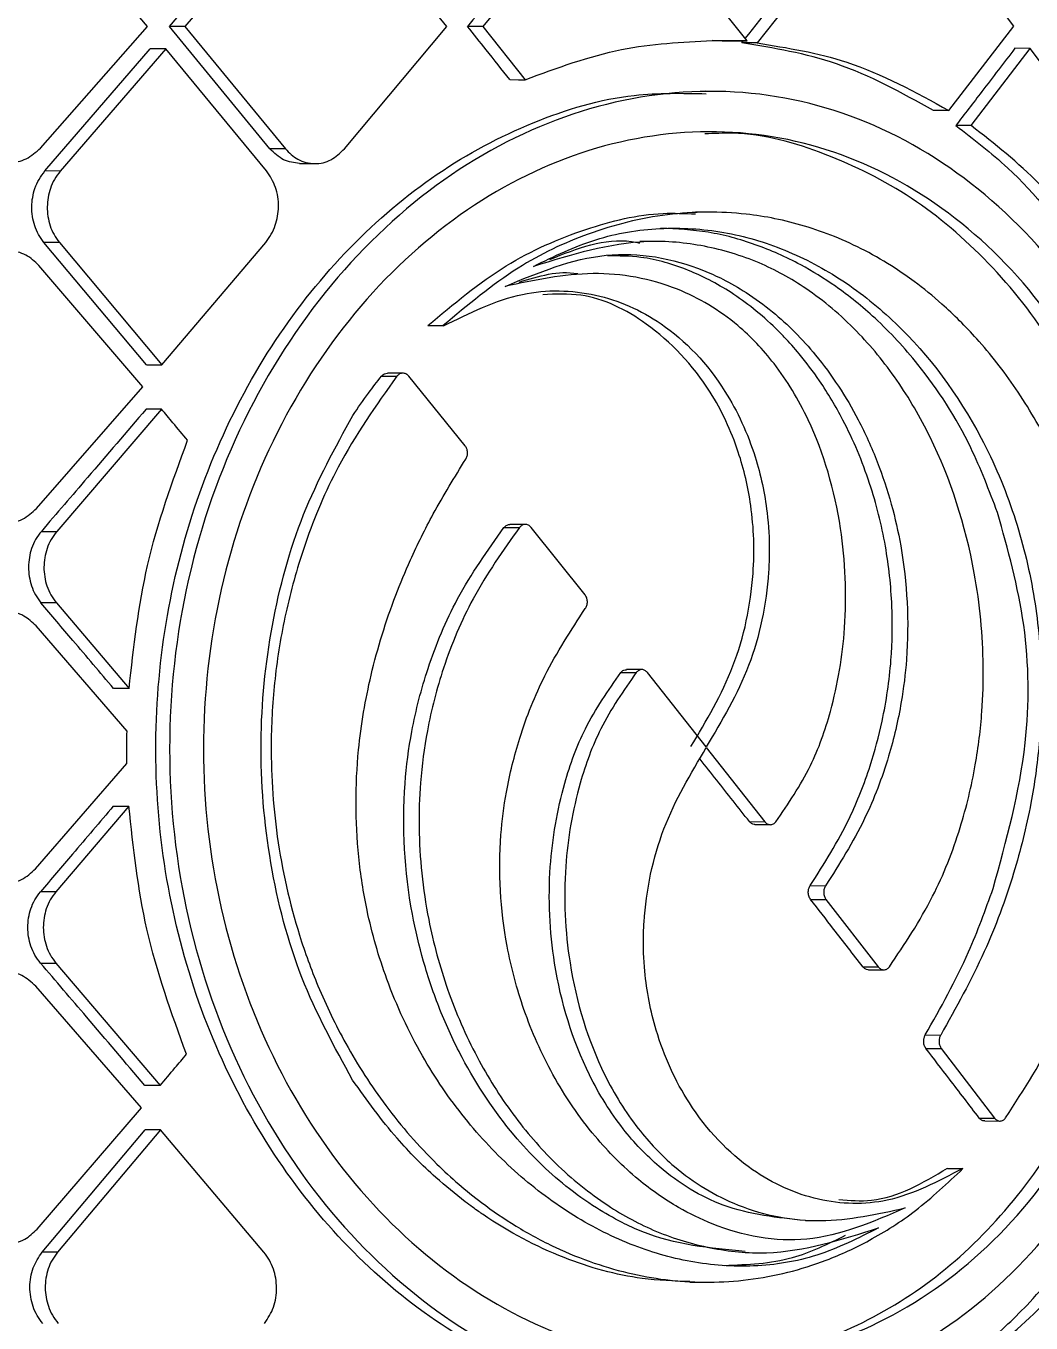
# Model space of a CAD drawing. Extents: x 525 to 609, y 649 to 778.
# Drawn here: x 536.673 to 537.669, y 717.209 to 718.494 of the extents above; entities that cross this region are included whole.
import ezdxf

# ---------------------------------------------------------------- set-up
doc = ezdxf.new("R2010")
doc.units = 0
doc.header["$MEASUREMENT"] = 0
doc.layers.add('1', color=4, linetype='Continuous')

# ---------------------------------------------------------------- blocks, each defined once
blk = doc.blocks.new('JETSETTER')
at = {"layer": '1', "color": 3, "linetype": 'Continuous', "lineweight": 25}
for p, q in [((11.6658, 49.3692), (11.5638, 49.4895)), ((11.6876, 49.3692), (11.7909, 49.4904)), ((11.8062, 49.4903), (11.7029, 49.3692)), ((11.9624, 49.3692), (11.8648, 49.4904)), ((12.0968, 49.4893), (11.9982, 49.3693)), ((12.2601, 49.3549), (12.1531, 49.4896)), ((12.3789, 49.4906), (12.2702, 49.3529)), ((12.5244, 49.3695), (12.4333, 49.4906)), ((11.5598, 49.2488), (11.6658, 49.3692)), ((11.7873, 49.2481), (11.6876, 49.3692)), ((11.7029, 49.3692), (11.6876, 49.3692)), ((11.7029, 49.3692), (11.8025, 49.2481)), ((11.8612, 49.2481), (11.9624, 49.3692)), ((11.9982, 49.3693), (11.983, 49.3693)), ((11.9982, 49.3693), (12.0403, 49.3165)), ((12.4601, 49.286), (12.5244, 49.3695)), ((12.2448, 49.355), (12.2256, 49.3552)), ((12.2601, 49.3549), (12.2448, 49.355)), ((12.2549, 49.353), (12.2564, 49.3549)), ((11.5642, 49.2261), (11.6687, 49.3472)), ((11.684, 49.3472), (11.5795, 49.226)), ((11.684, 49.3472), (11.6687, 49.3472)), ((11.7839, 49.2261), (11.684, 49.3472)), ((12.2702, 49.3529), (12.2549, 49.353)), ((12.4822, 49.2711), (12.5408, 49.3475)), ((12.5408, 49.3475), (12.5256, 49.3476)), ((12.6309, 49.2264), (12.5408, 49.3475)), ((12.2352, 49.3048), (12.2194, 49.3052)), ((12.4601, 49.286), (12.4448, 49.286)), ((12.4822, 49.2711), (12.4669, 49.2711)), ((11.8025, 49.2481), (11.7873, 49.2481)), ((11.5795, 49.226), (11.5642, 49.2261)), ((11.8165, 49.2335), (11.8316, 49.2334)), ((12.2243, 49.1853), (12.2091, 49.1854)), ((11.6649, 49.0342), (11.5633, 49.1554)), ((11.5786, 49.1553), (11.5633, 49.1554)), ((11.5786, 49.1553), (11.6801, 49.0342)), ((11.6801, 49.0342), (11.7831, 49.1554)), ((12.1691, 49.1562), (12.1538, 49.1563)), ((11.6614, 49.0122), (11.5583, 49.1325)), ((11.9438, 49.073), (11.959, 49.0729)), ((11.6649, 49.0342), (11.6801, 49.0342)), ((11.8977, 49.0228), (11.913, 49.0227)), ((11.919, 49.0258), (11.9037, 49.0259)), ((11.9807, 48.9539), (11.9248, 49.0229)), ((11.556, 48.8919), (11.6614, 49.0122)), ((11.6798, 48.9902), (11.576, 48.869)), ((11.5607, 48.8691), (11.576, 48.869)), ((12.0192, 48.873), (12.0345, 48.8729)), ((12.0403, 48.876), (12.0251, 48.876)), ((12.0996, 48.8063), (12.046, 48.873)), ((11.5756, 48.7983), (11.5603, 48.7984)), ((11.5756, 48.7983), (11.6476, 48.7134)), ((11.6456, 48.6713), (11.5554, 48.7755)), ((12.135, 48.7293), (12.1502, 48.7292)), ((12.1559, 48.7321), (12.1406, 48.7322)), ((12.2197, 48.6558), (12.1615, 48.7292)), ((12.2197, 48.6549), (12.2776, 48.5815)), ((11.555, 48.5349), (11.6455, 48.6391)), ((11.6474, 48.597), (11.5751, 48.512)), ((11.632, 48.597), (11.6474, 48.597)), ((12.2624, 48.5816), (12.2776, 48.5815)), ((12.2679, 48.5786), (12.2831, 48.5786)), ((11.5751, 48.512), (11.5598, 48.5121)), ((12.3228, 48.5182), (12.338, 48.5181)), ((12.3231, 48.5044), (12.3383, 48.5044)), ((12.3383, 48.5044), (12.3902, 48.4377)), ((11.5599, 48.4414), (11.5752, 48.4413)), ((11.5752, 48.4413), (11.6786, 48.3202)), ((12.375, 48.4377), (12.3902, 48.4377)), ((12.3804, 48.4348), (12.3956, 48.4347)), ((11.6601, 48.2982), (11.5552, 48.4185)), ((12.4367, 48.3702), (12.452, 48.3701)), ((12.4374, 48.3569), (12.4526, 48.3568)), ((12.4526, 48.3568), (12.5055, 48.2879)), ((11.6786, 48.3202), (11.6633, 48.3202)), ((11.5565, 48.1779), (11.6601, 48.2982)), ((12.4902, 48.2879), (12.5055, 48.2879)), ((11.5615, 48.1551), (11.6635, 48.2762)), ((11.6788, 48.2762), (11.5768, 48.155)), ((11.6788, 48.2762), (11.6635, 48.2762)), ((11.7813, 48.1551), (11.6788, 48.2762)), ((12.4956, 48.285), (12.5108, 48.2849)), ((12.4588, 48.2379), (12.4741, 48.2378)), ((12.3179, 48.1864), (12.3332, 48.1863)), ((11.5768, 48.155), (11.5615, 48.1551)), ((12.2582, 48.1546), (12.2734, 48.1545)), ((12.2034, 48.1254), (12.2186, 48.1254))]:
    blk.add_line(p, q, dxfattribs=at)
at = {"layer": '1', "color": 3, "linetype": 'Continuous', "lineweight": 25, "flags": 128}
for points in [[(12.0251, 49.3166), (12.0336, 49.3165), (12.0403, 49.3165)], [(11.6798, 48.9902), (11.6712, 48.9902), (11.6645, 48.9902)], [(11.6476, 48.7134), (11.6388, 48.7134), (11.6323, 48.7134)]]:
    blk.add_lwpolyline(points, dxfattribs=at)
at = {"layer": '1', "color": 3, "linetype": 'Continuous', "lineweight": 25}
for points, knots in [([(12.0816, 49.4893), (12.0633, 49.4669), (12.0305, 49.4269), (11.9975, 49.3869), (11.983, 49.3693)], [0, 0, 0, 0, 0.56, 1, 1, 1, 1]), ([(12.2583, 49.3572), (12.2776, 49.3815), (12.3129, 49.426), (12.3478, 49.4704), (12.3637, 49.4906)], [0, 0, 0, 0, 0.546002, 1, 1, 1, 1]), ([(12.0251, 49.3166), (12.0172, 49.3264), (12.0032, 49.344), (11.9891, 49.3616), (11.983, 49.3693)], [0, 0, 0, 0, 0.560009, 1, 1, 1, 1]), ([(12.0403, 49.3165), (12.072, 49.3282), (12.1331, 49.3508), (12.1956, 49.3538), (12.2257, 49.3553)], [0, 0, 0, 0, 0.518728, 1, 1, 1, 1]), ([(12.2257, 49.3553), (12.2321, 49.3552), (12.2436, 49.3551), (12.2551, 49.3549), (12.2601, 49.3549)], [0, 0, 0, 0, 0.560003, 1, 1, 1, 1]), ([(12.4448, 49.286), (12.4133, 49.3035), (12.3531, 49.3369), (12.2866, 49.3478), (12.2549, 49.353)], [0, 0, 0, 0, 0.522686, 1, 1, 1, 1]), ([(12.2702, 49.3529), (12.3001, 49.3481), (12.3664, 49.3374), (12.4269, 49.3042), (12.4601, 49.286)], [0, 0, 0, 0, 0.452195, 1, 1, 1, 1]), ([(12.5256, 49.3476), (12.5146, 49.3333), (12.4952, 49.3078), (12.4756, 49.2823), (12.4669, 49.2711)], [0, 0, 0, 0, 0.560005, 1, 1, 1, 1]), ([(12.2124, 48.0087), (12.1967, 48.0078), (12.1475, 48.0049), (12.0641, 48.0267), (11.9671, 48.0724), (11.8783, 48.1418), (11.8016, 48.231), (11.7402, 48.3363), (11.6972, 48.4538), (11.6742, 48.579), (11.6725, 48.707), (11.6919, 48.8332), (11.7317, 48.9526), (11.7901, 49.0606), (11.8645, 49.153), (11.9514, 49.2266), (12.0473, 49.2772), (12.1384, 49.3044), (12.1958, 49.3031), (12.2196, 49.3026)], [0, 0, 0, 0, 0.0289213, 0.0908967, 0.1525102, 0.21447, 0.2762457, 0.3380204, 0.3999673, 0.461588, 0.5235732, 0.585246, 0.6471053, 0.7090141, 0.7707099, 0.8326848, 0.8942878, 0.9562431, 1, 1, 1, 1]), ([(12.657, 48.9726), (12.6744, 48.921), (12.7092, 48.8178), (12.7219, 48.6461), (12.7044, 48.4767), (12.6544, 48.3189), (12.5753, 48.1842), (12.4712, 48.0818), (12.3485, 48.0187), (12.2149, 47.9985), (12.0789, 48.0229), (11.9499, 48.0906), (11.8378, 48.197), (11.7517, 48.3346), (11.6981, 48.4939), (11.6816, 48.6642), (11.7029, 48.8339), (11.7609, 48.9915), (11.8505, 49.1261), (11.9646, 49.2289), (12.0948, 49.2923), (12.2313, 49.3123), (12.3646, 49.2878), (12.485, 49.2197), (12.5878, 49.1149), (12.6339, 49.02), (12.657, 48.9726)], [0, 0, 0, 0, 0.041607, 0.083241, 0.124868, 0.166463, 0.208051, 0.249701, 0.291426, 0.333201, 0.37497, 0.4167, 0.458391, 0.500023, 0.541607, 0.583193, 0.624799, 0.666416, 0.708056, 0.749714, 0.791382, 0.833124, 0.874939, 0.916728, 0.958401, 1, 1, 1, 1]), ([(12.6309, 48.9532), (12.6473, 48.9048), (12.6801, 48.8078), (12.6921, 48.6467), (12.6756, 48.4876), (12.6285, 48.3395), (12.5539, 48.2132), (12.4559, 48.1172), (12.3405, 48.0579), (12.215, 48.0389), (12.0874, 48.0619), (11.9665, 48.1254), (11.8617, 48.2252), (11.7811, 48.3543), (11.731, 48.5038), (11.7156, 48.6637), (11.7355, 48.823), (11.7897, 48.9708), (11.8735, 49.0972), (11.9804, 49.1936), (12.1023, 49.2531), (12.2304, 49.2718), (12.3556, 49.2489), (12.4689, 49.185), (12.5657, 49.0866), (12.6091, 48.9976), (12.6309, 48.9532)], [0, 0, 0, 0, 0.04161, 0.083271, 0.124923, 0.166513, 0.208078, 0.24971, 0.291446, 0.33324, 0.375013, 0.41673, 0.458406, 0.500035, 0.541625, 0.583217, 0.624828, 0.666452, 0.708096, 0.749746, 0.791398, 0.83314, 0.874969, 0.916763, 0.958421, 1, 1, 1, 1]), ([(12.4669, 49.2711), (12.4845, 49.2577), (12.5314, 49.2218), (12.5704, 49.1726), (12.5948, 49.1418)], [0, 0, 0, 0, 0.374223, 1, 1, 1, 1]), ([(12.61, 49.1417), (12.5907, 49.1666), (12.552, 49.2162), (12.5055, 49.2528), (12.4822, 49.2711)], [0, 0, 0, 0, 0.5, 1, 1, 1, 1]), ([(12.6143, 48.9534), (12.5985, 48.9872), (12.5668, 49.0549), (12.501, 49.1377), (12.4244, 49.2028), (12.3384, 49.2453), (12.2683, 49.2652), (12.2276, 49.2632), (12.2184, 49.2628)], [0, 0, 0, 0, 0.189458, 0.378938, 0.567766, 0.756535, 0.945242, 1, 1, 1, 1]), ([(11.4994, 49.2492), (11.5034, 49.2453), (11.5096, 49.2394), (11.5203, 49.2354), (11.5318, 49.2338), (11.5463, 49.2368), (11.5553, 49.2448), (11.5598, 49.2488)], [0, 0, 0, 0, 0.230628, 0.360902, 0.500823, 0.750287, 1, 1, 1, 1]), ([(11.8165, 49.2335), (11.8111, 49.2342), (11.8002, 49.2355), (11.7916, 49.2439), (11.7873, 49.2481)], [0, 0, 0, 0, 0.498287, 1, 1, 1, 1]), ([(11.8025, 49.2481), (11.8064, 49.2442), (11.8125, 49.2382), (11.823, 49.2342), (11.8341, 49.2327), (11.8483, 49.2358), (11.8569, 49.244), (11.8612, 49.2481)], [0, 0, 0, 0, 0.232531, 0.3623, 0.50072, 0.750164, 1, 1, 1, 1]), ([(11.5633, 49.1554), (11.5614, 49.1579), (11.5577, 49.1629), (11.5527, 49.1745), (11.5502, 49.1905), (11.553, 49.2065), (11.5582, 49.2182), (11.5622, 49.2234), (11.5642, 49.2261)], [0, 0, 0, 0, 0.128513, 0.254786, 0.499599, 0.735852, 0.864563, 1, 1, 1, 1]), ([(11.5795, 49.226), (11.5775, 49.2234), (11.5735, 49.2182), (11.5683, 49.2064), (11.5655, 49.1905), (11.568, 49.1745), (11.573, 49.1628), (11.5767, 49.1578), (11.5786, 49.1553)], [0, 0, 0, 0, 0.13532, 0.263923, 0.500043, 0.744402, 0.870923, 1, 1, 1, 1]), ([(11.7831, 49.1554), (11.785, 49.1579), (11.7888, 49.163), (11.7939, 49.1748), (11.7967, 49.1909), (11.794, 49.2106), (11.7873, 49.2209), (11.7839, 49.2261)], [0, 0, 0, 0, 0.132441, 0.26021, 0.500639, 0.750448, 1, 1, 1, 1]), ([(11.9438, 49.073), (11.9691, 49.0942), (12.0179, 49.1352), (12.0981, 49.1698), (12.1621, 49.1856), (12.1983, 49.184), (12.209, 49.1835)], [0, 0, 0, 0, 0.316098, 0.611005, 0.884831, 1, 1, 1, 1]), ([(12.5163, 48.288), (12.5345, 48.3162), (12.5672, 48.3668), (12.5972, 48.447), (12.6152, 48.5173), (12.6251, 48.5824), (12.6295, 48.6581), (12.6246, 48.7459), (12.6082, 48.8288), (12.5858, 48.8974), (12.5608, 48.9546), (12.528, 49.0106), (12.4911, 49.0578), (12.4566, 49.0922), (12.4291, 49.1146), (12.4036, 49.1323), (12.3774, 49.1475), (12.3473, 49.1614), (12.3175, 49.1718), (12.2882, 49.1792), (12.2432, 49.1862), (12.1808, 49.1858), (12.1043, 49.1669), (12.0282, 49.1311), (11.9832, 49.0932), (11.959, 49.0729)], [0, 0, 0, 0, 0.06982, 0.125018, 0.168081, 0.209755, 0.250069, 0.311171, 0.374952, 0.41105, 0.452572, 0.499902, 0.544751, 0.580562, 0.607252, 0.624872, 0.651748, 0.677715, 0.702741, 0.726805, 0.749888, 0.811737, 0.874793, 0.932596, 1, 1, 1, 1]), ([(12.0484, 49.1316), (12.0688, 49.1415), (12.1094, 49.1611), (12.1737, 49.1714), (12.2371, 49.1676), (12.2984, 49.1496), (12.3559, 49.1191), (12.4257, 49.063), (12.4851, 48.9838), (12.526, 48.8877), (12.5456, 48.8089), (12.5532, 48.7321), (12.551, 48.6622), (12.5417, 48.5952), (12.5243, 48.5257), (12.4952, 48.4475), (12.4671, 48.3971), (12.452, 48.3701)], [0, 0, 0, 0, 0.063374, 0.126016, 0.188528, 0.250442, 0.313234, 0.375705, 0.500277, 0.569246, 0.633508, 0.694136, 0.750208, 0.796792, 0.85376, 0.921501, 1, 1, 1, 1]), ([(12.5083, 48.8878), (12.5, 48.9096), (12.4795, 48.9634), (12.4373, 49.028), (12.3901, 49.0791), (12.3505, 49.111), (12.3108, 49.1356), (12.2687, 49.1542), (12.2222, 49.167), (12.1904, 49.1687), (12.1746, 49.1695)], [0, 0, 0, 0, 0.134577, 0.332921, 0.465321, 0.576158, 0.666693, 0.778949, 0.890373, 1, 1, 1, 1]), ([(12.4012, 48.4378), (12.4163, 48.4603), (12.4444, 48.5022), (12.4716, 48.5714), (12.4867, 48.6337), (12.4934, 48.6877), (12.4948, 48.7359), (12.4923, 48.7819), (12.4815, 48.8606), (12.4545, 48.9434), (12.4097, 49.02), (12.3685, 49.0704), (12.3222, 49.1093), (12.2711, 49.1375), (12.2181, 49.1533), (12.1423, 49.1604), (12.086, 49.1431), (12.0484, 49.1316)], [0, 0, 0, 0, 0.078341, 0.145777, 0.203106, 0.249968, 0.289441, 0.329948, 0.371278, 0.499992, 0.562545, 0.625021, 0.693138, 0.749874, 0.812208, 0.874712, 1, 1, 1, 1]), ([(12.0646, 49.1385), (12.0918, 49.1494), (12.1217, 49.1613), (12.151, 49.1552), (12.1536, 49.1547)], [0, 0, 0, 0, 0.91016, 1, 1, 1, 1]), ([(11.5583, 49.1325), (11.5542, 49.1363), (11.5478, 49.1423), (11.5371, 49.1461), (11.5257, 49.1474), (11.5112, 49.1444), (11.5023, 49.1362), (11.4979, 49.1321)], [0, 0, 0, 0, 0.235066, 0.364195, 0.500742, 0.750233, 1, 1, 1, 1]), ([(12.0203, 49.1118), (12.0534, 49.1255), (12.1182, 49.1522), (12.1932, 49.1385), (12.2377, 49.1185), (12.2608, 49.1052), (12.2927, 49.082), (12.3322, 49.0421), (12.3663, 48.9904), (12.3895, 48.9392), (12.4035, 48.8971), (12.4181, 48.8327), (12.4216, 48.7653), (12.413, 48.6955), (12.4004, 48.6418), (12.3765, 48.579), (12.3516, 48.5396), (12.338, 48.5181)], [0, 0, 0, 0, 0.127461, 0.2495, 0.275267, 0.307518, 0.346178, 0.415838, 0.499991, 0.548295, 0.594048, 0.637018, 0.749673, 0.792361, 0.84838, 0.917299, 1, 1, 1, 1]), ([(12.3228, 48.5182), (12.3365, 48.5398), (12.3597, 48.5766), (12.3818, 48.633), (12.3959, 48.6854), (12.4038, 48.7388), (12.4047, 48.7973), (12.3983, 48.8566), (12.3824, 48.9193), (12.3594, 48.974), (12.3344, 49.0157), (12.3143, 49.0425), (12.2994, 49.0592), (12.2844, 49.0744), (12.2671, 49.0897), (12.2449, 49.1056), (12.2234, 49.1182), (12.194, 49.1315), (12.1602, 49.1418), (12.1328, 49.1419), (12.1217, 49.142)], [0, 0, 0, 0, 0.097628, 0.165735, 0.220686, 0.292505, 0.355372, 0.425378, 0.502272, 0.586178, 0.643697, 0.687475, 0.71731, 0.733258, 0.773841, 0.811917, 0.847313, 0.879933, 0.951165, 1, 1, 1, 1]), ([(12.2887, 48.5814), (12.3009, 48.5993), (12.3234, 48.6321), (12.3468, 48.698), (12.3602, 48.7778), (12.3561, 48.8785), (12.3296, 48.9691), (12.2903, 49.0342), (12.2469, 49.0799), (12.1869, 49.1155), (12.1068, 49.13), (12.0493, 49.1179), (12.0203, 49.1118)], [0, 0, 0, 0, 0.082274, 0.151494, 0.250331, 0.365357, 0.499811, 0.582327, 0.651616, 0.749665, 0.873372, 1, 1, 1, 1]), ([(12.0343, 49.1161), (12.0537, 49.122), (12.0732, 49.1279), (12.0923, 49.1244), (12.0925, 49.1244)], [0, 0, 0, 0, 0.990533, 1, 1, 1, 1]), ([(11.9592, 49.0726), (11.985, 49.0854), (12.0336, 49.1095), (12.11, 49.1078), (12.1813, 49.077), (12.2366, 49.0185), (12.2684, 48.9495), (12.2804, 48.894), (12.2826, 48.8551), (12.2807, 48.8036), (12.266, 48.733), (12.2352, 48.6816), (12.2197, 48.6558)], [0, 0, 0, 0, 0.1320329, 0.2491131, 0.3619425, 0.4986912, 0.5972326, 0.6721338, 0.7226701, 0.7493802, 0.8742781, 1, 1, 1, 1]), ([(12.2045, 48.6559), (12.2198, 48.6815), (12.2503, 48.7326), (12.2686, 48.818), (12.2663, 48.8912), (12.2518, 48.9528), (12.2207, 49.0194), (12.1668, 49.0754), (12.1063, 49.1058), (12.0703, 49.1041), (12.0577, 49.1035)], [0, 0, 0, 0, 0.154112, 0.307215, 0.415593, 0.504692, 0.616427, 0.785617, 0.924827, 1, 1, 1, 1]), ([(11.913, 49.0227), (11.8924, 48.9937), (11.8566, 48.9431), (11.8228, 48.8627), (11.8029, 48.7933), (11.7917, 48.7281), (11.7867, 48.6526), (11.7922, 48.5649), (11.8106, 48.483), (11.8354, 48.415), (11.8632, 48.3576), (11.902, 48.2973), (11.9479, 48.2448), (11.9923, 48.2066), (12.0319, 48.1796), (12.0693, 48.1594), (12.1081, 48.1437), (12.1463, 48.1329), (12.1973, 48.1244), (12.2624, 48.1249), (12.3286, 48.1413), (12.3835, 48.1668), (12.4297, 48.196), (12.4587, 48.2234), (12.4741, 48.2378)], [0, 0, 0, 0, 0.071766, 0.125007, 0.168291, 0.20998, 0.250059, 0.311062, 0.374943, 0.40926, 0.450926, 0.499891, 0.552971, 0.594622, 0.624816, 0.657689, 0.689467, 0.720167, 0.749798, 0.811119, 0.874696, 0.911517, 0.953227, 1, 1, 1, 1]), ([(11.8695, 48.9839), (11.8745, 48.9914), (11.8836, 49.0047), (11.8934, 49.0173), (11.8977, 49.0228)], [0, 0, 0, 0, 0.559987, 1, 1, 1, 1]), ([(11.8977, 49.0228), (11.8987, 49.0238), (11.9005, 49.0256), (11.9027, 49.0257), (11.9037, 49.0257)], [0, 0, 0, 0, 0.5494286, 1, 1, 1, 1]), ([(11.9248, 49.0229), (11.9239, 49.0237), (11.9222, 49.0254), (11.9189, 49.026), (11.9156, 49.0253), (11.9139, 49.0236), (11.913, 49.0227)], [0, 0, 0, 0, 0.2504259, 0.5005024, 0.7503371, 1, 1, 1, 1]), ([(11.6645, 48.9902), (11.6451, 48.9676), (11.6107, 48.9272), (11.5759, 48.8868), (11.5607, 48.8691)], [0, 0, 0, 0, 0.559993, 1, 1, 1, 1]), ([(11.7056, 48.9593), (11.7008, 48.9651), (11.6922, 48.9754), (11.6835, 48.9857), (11.6798, 48.9902)], [0, 0, 0, 0, 0.559978, 1, 1, 1, 1]), ([(11.8692, 48.3255), (11.8511, 48.3585), (11.8149, 48.4245), (11.7849, 48.5399), (11.7748, 48.659), (11.7866, 48.7766), (11.8168, 48.8881), (11.8519, 48.952), (11.8695, 48.9839)], [0, 0, 0, 0, 0.169304, 0.338552, 0.507997, 0.672475, 0.836533, 1, 1, 1, 1]), ([(11.6476, 48.7134), (11.6522, 48.7545), (11.6618, 48.8396), (11.6907, 48.9185), (11.7056, 48.9593)], [0, 0, 0, 0, 0.4833519, 1, 1, 1, 1]), ([(11.9813, 48.9406), (11.9818, 48.9417), (11.9829, 48.9437), (11.9832, 48.9474), (11.9825, 48.951), (11.9813, 48.9529), (11.9807, 48.9539)], [0, 0, 0, 0, 0.2505622, 0.5003404, 0.7501161, 1, 1, 1, 1]), ([(12.2117, 48.0486), (12.2286, 48.0484), (12.277, 48.0478), (12.3541, 48.0725), (12.4387, 48.1195), (12.5135, 48.1885), (12.5761, 48.2749), (12.624, 48.3765), (12.6563, 48.4885), (12.6718, 48.6069), (12.6702, 48.7269), (12.6526, 48.8453), (12.6271, 48.9174), (12.6143, 48.9534)], [0, 0, 0, 0, 0.050833, 0.145589, 0.24074, 0.335311, 0.430428, 0.525251, 0.620074, 0.714866, 0.809776, 0.904986, 1, 1, 1, 1]), ([(12.3904, 48.1791), (12.3703, 48.169), (12.3308, 48.149), (12.2672, 48.1391), (12.2047, 48.1435), (12.1432, 48.1613), (12.0842, 48.1918), (12.0287, 48.2339), (11.9791, 48.2865), (11.9356, 48.3501), (11.903, 48.4201), (11.8835, 48.4875), (11.8744, 48.5465), (11.8717, 48.5998), (11.8746, 48.6603), (11.8865, 48.73), (11.906, 48.7925), (11.928, 48.845), (11.9505, 48.8908), (11.9703, 48.9228), (11.9813, 48.9406)], [0, 0, 0, 0, 0.065195, 0.128364, 0.190127, 0.2505, 0.313174, 0.375744, 0.438232, 0.500702, 0.568919, 0.62554, 0.667532, 0.70929, 0.750539, 0.809494, 0.875552, 0.906192, 0.947652, 1, 1, 1, 1]), ([(11.4956, 48.8922), (11.5, 48.8881), (11.5088, 48.8799), (11.5257, 48.8764), (11.5427, 48.8798), (11.5516, 48.8878), (11.556, 48.8919)], [0, 0, 0, 0, 0.250129, 0.50007, 0.749943, 1, 1, 1, 1]), ([(12.504, 48.5152), (12.5171, 48.5626), (12.5405, 48.6471), (12.5393, 48.7776), (12.5186, 48.8511), (12.5083, 48.8878)], [0, 0, 0, 0, 0.391321, 0.696056, 1, 1, 1, 1]), ([(11.5607, 48.8691), (11.5587, 48.8665), (11.5548, 48.8614), (11.5497, 48.8497), (11.548, 48.84), (11.548, 48.8274), (11.5495, 48.8177), (11.5546, 48.806), (11.5584, 48.8009), (11.5603, 48.7984)], [0, 0, 0, 0, 0.132809, 0.260488, 0.499596, 0.499641, 0.742379, 0.869449, 1, 1, 1, 1]), ([(11.576, 48.869), (11.574, 48.8664), (11.5701, 48.8613), (11.565, 48.8496), (11.5622, 48.8336), (11.5648, 48.8176), (11.5699, 48.8059), (11.5737, 48.8009), (11.5756, 48.7983)], [0, 0, 0, 0, 0.133109, 0.260987, 0.500003, 0.742123, 0.869216, 1, 1, 1, 1]), ([(12.2583, 48.1558), (12.2236, 48.1589), (12.1821, 48.1627), (12.134, 48.1853), (12.1086, 48.1997), (12.0715, 48.2262), (12.0239, 48.273), (11.983, 48.3341), (11.9553, 48.3941), (11.939, 48.4419), (11.9215, 48.5157), (11.9169, 48.5939), (11.9275, 48.6755), (11.9437, 48.7377), (11.9729, 48.8077), (12.003, 48.8501), (12.0192, 48.873)], [0, 0, 0, 0, 0.132848, 0.159335, 0.194568, 0.23852, 0.320428, 0.421866, 0.477009, 0.52947, 0.578903, 0.710411, 0.763405, 0.829582, 0.908224, 1, 1, 1, 1]), ([(12.0345, 48.8729), (12.0183, 48.8501), (11.9883, 48.8078), (11.9591, 48.7381), (11.9429, 48.6761), (11.9359, 48.6228), (11.9344, 48.5755), (11.9371, 48.53), (11.9452, 48.4758), (11.9621, 48.4137), (11.9905, 48.3486), (12.0269, 48.2907), (12.0702, 48.2405), (12.1187, 48.2015), (12.1708, 48.1734), (12.224, 48.1576), (12.2992, 48.1501), (12.3538, 48.1674), (12.3904, 48.1791)], [0, 0, 0, 0, 0.079212, 0.147067, 0.204154, 0.249842, 0.288686, 0.32878, 0.369751, 0.433602, 0.500202, 0.562695, 0.625191, 0.692364, 0.749977, 0.810913, 0.872908, 1, 1, 1, 1]), ([(12.0192, 48.873), (12.0202, 48.874), (12.0219, 48.8757), (12.0241, 48.8758), (12.0251, 48.8759)], [0, 0, 0, 0, 0.5507679, 1, 1, 1, 1]), ([(12.046, 48.873), (12.0452, 48.8739), (12.0435, 48.8755), (12.0402, 48.8762), (12.037, 48.8754), (12.0353, 48.8738), (12.0345, 48.8729)], [0, 0, 0, 0, 0.250544, 0.500451, 0.750367, 1, 1, 1, 1]), ([(12.0998, 48.7926), (12.1004, 48.7936), (12.1016, 48.7957), (12.102, 48.7995), (12.1014, 48.8034), (12.1002, 48.8053), (12.0996, 48.8063)], [0, 0, 0, 0, 0.250658, 0.500447, 0.750235, 1, 1, 1, 1]), ([(11.5554, 48.7755), (11.5516, 48.7791), (11.5454, 48.7849), (11.5348, 48.789), (11.5237, 48.7905), (11.5147, 48.7886), (11.5043, 48.7839), (11.4994, 48.7793), (11.495, 48.7751)], [0, 0, 0, 0, 0.219583, 0.352482, 0.500522, 0.720229, 0.75039, 1, 1, 1, 1]), ([(11.6323, 48.7134), (11.6189, 48.7293), (11.5949, 48.7576), (11.5709, 48.7859), (11.5603, 48.7984)], [0, 0, 0, 0, 0.559996, 1, 1, 1, 1]), ([(12.4169, 48.1989), (12.3848, 48.185), (12.3231, 48.1584), (12.2439, 48.1733), (12.189, 48.1999), (12.1491, 48.2278), (12.106, 48.2709), (12.067, 48.3278), (12.0382, 48.3924), (12.0169, 48.4719), (12.0126, 48.5462), (12.0215, 48.6152), (12.0349, 48.6689), (12.0598, 48.7316), (12.0857, 48.7711), (12.0998, 48.7926)], [0, 0, 0, 0, 0.1297555, 0.2495364, 0.2946569, 0.351577, 0.4199067, 0.5000347, 0.5733096, 0.6393595, 0.7496555, 0.792268, 0.8482938, 0.9172429, 1, 1, 1, 1]), ([(12.3179, 48.1864), (12.2904, 48.1892), (12.2397, 48.1942), (12.1784, 48.2319), (12.1343, 48.2779), (12.0938, 48.343), (12.0662, 48.4329), (12.0616, 48.5336), (12.0753, 48.6125), (12.0994, 48.6784), (12.1224, 48.7114), (12.135, 48.7293)], [0, 0, 0, 0, 0.1403442, 0.2583372, 0.3364518, 0.4267538, 0.5852581, 0.7129417, 0.8259715, 0.9051831, 1, 1, 1, 1]), ([(12.1502, 48.7292), (12.1377, 48.7113), (12.1147, 48.6784), (12.0906, 48.6125), (12.0769, 48.5337), (12.0815, 48.4331), (12.1089, 48.3432), (12.1493, 48.2782), (12.1933, 48.2319), (12.2545, 48.1954), (12.3344, 48.1807), (12.3891, 48.1928), (12.4169, 48.1989)], [0, 0, 0, 0, 0.082732, 0.151848, 0.250466, 0.361893, 0.499976, 0.578834, 0.647005, 0.749791, 0.872791, 1, 1, 1, 1]), ([(12.135, 48.7293), (12.1359, 48.7303), (12.1376, 48.7319), (12.1397, 48.732), (12.1406, 48.732)], [0, 0, 0, 0, 0.55847, 1, 1, 1, 1]), ([(12.1615, 48.7292), (12.1607, 48.73), (12.159, 48.7316), (12.1559, 48.7324), (12.1527, 48.7317), (12.151, 48.73), (12.1502, 48.7292)], [0, 0, 0, 0, 0.250595, 0.500484, 0.750297, 1, 1, 1, 1]), ([(11.6455, 48.6391), (11.6454, 48.6451), (11.6453, 48.6558), (11.6455, 48.6666), (11.6456, 48.6713)], [0, 0, 0, 0, 0.559899, 1, 1, 1, 1]), ([(12.474, 48.2381), (12.4495, 48.2251), (12.404, 48.2011), (12.3301, 48.203), (12.2601, 48.234), (12.2028, 48.2943), (12.1697, 48.3667), (12.1584, 48.4253), (12.1571, 48.4605), (12.1577, 48.4764), (12.1579, 48.4806), (12.158, 48.4817), (12.1601, 48.5138), (12.1735, 48.5778), (12.2043, 48.6291), (12.2197, 48.6549)], [0, 0, 0, 0, 0.134298, 0.249138, 0.364309, 0.498759, 0.607401, 0.685672, 0.73276, 0.744882, 0.748075, 0.749211, 0.749351, 0.874265, 1, 1, 1, 1]), ([(12.2624, 48.5816), (12.2516, 48.5953), (12.2354, 48.6159), (12.2191, 48.6364), (12.2137, 48.6433)], [0, 0, 0, 0, 0.665751, 1, 1, 1, 1]), ([(11.632, 48.597), (11.6186, 48.5812), (11.5945, 48.5528), (11.5704, 48.5245), (11.5598, 48.5121)], [0, 0, 0, 0, 0.560002, 1, 1, 1, 1]), ([(11.7045, 48.3511), (11.6897, 48.3918), (11.6611, 48.4708), (11.6518, 48.5558), (11.6474, 48.597)], [0, 0, 0, 0, 0.5162973, 1, 1, 1, 1]), ([(12.2679, 48.5788), (12.2676, 48.5787), (12.2665, 48.5785), (12.2645, 48.5794), (12.2631, 48.5809), (12.2624, 48.5816)], [0, 0, 0, 0, 0.117507, 0.558154, 1, 1, 1, 1]), ([(12.2776, 48.5815), (12.2784, 48.5807), (12.28, 48.579), (12.2832, 48.5783), (12.2863, 48.579), (12.2879, 48.5806), (12.2887, 48.5814)], [0, 0, 0, 0, 0.250512, 0.500395, 0.7502, 1, 1, 1, 1]), ([(11.4946, 48.5352), (11.499, 48.5311), (11.505, 48.5254), (11.5157, 48.5214), (11.5267, 48.5198), (11.5417, 48.5228), (11.5505, 48.5308), (11.555, 48.5349)], [0, 0, 0, 0, 0.249798, 0.342001, 0.500546, 0.750212, 1, 1, 1, 1]), ([(11.5599, 48.4414), (11.5579, 48.444), (11.5541, 48.449), (11.549, 48.4608), (11.5462, 48.4767), (11.5489, 48.4927), (11.554, 48.5045), (11.5578, 48.5095), (11.5598, 48.5121)], [0, 0, 0, 0, 0.13231, 0.259836, 0.499552, 0.741768, 0.869002, 1, 1, 1, 1]), ([(11.5751, 48.512), (11.5731, 48.5095), (11.5693, 48.5044), (11.5642, 48.4927), (11.5616, 48.4767), (11.5643, 48.4607), (11.5694, 48.449), (11.5732, 48.4439), (11.5752, 48.4413)], [0, 0, 0, 0, 0.131239, 0.258478, 0.499966, 0.73967, 0.86738, 1, 1, 1, 1]), ([(12.3231, 48.5044), (12.3224, 48.5056), (12.321, 48.5078), (12.3206, 48.5119), (12.3212, 48.5155), (12.3223, 48.5173), (12.3228, 48.5182)], [0, 0, 0, 0, 0.279386, 0.558893, 0.779085, 1, 1, 1, 1]), ([(12.3381, 48.5181), (12.3375, 48.5171), (12.3363, 48.515), (12.3359, 48.5111), (12.3365, 48.5073), (12.3377, 48.5054), (12.3383, 48.5044)], [0, 0, 0, 0, 0.250722, 0.500499, 0.75029, 1, 1, 1, 1]), ([(12.4367, 48.3702), (12.4519, 48.397), (12.4777, 48.4427), (12.4963, 48.494), (12.504, 48.5152)], [0, 0, 0, 0, 0.586685, 1, 1, 1, 1]), ([(12.375, 48.4377), (12.3653, 48.4502), (12.348, 48.4724), (12.3307, 48.4947), (12.3231, 48.5044)], [0, 0, 0, 0, 0.560003, 1, 1, 1, 1]), ([(11.5552, 48.4185), (11.5507, 48.4225), (11.5419, 48.4306), (11.5249, 48.4339), (11.508, 48.4304), (11.4992, 48.4222), (11.4948, 48.4181)], [0, 0, 0, 0, 0.25006, 0.499951, 0.749875, 1, 1, 1, 1]), ([(11.6633, 48.3202), (11.644, 48.3429), (11.6097, 48.3832), (11.5751, 48.4236), (11.5599, 48.4414)], [0, 0, 0, 0, 0.56, 1, 1, 1, 1]), ([(12.3804, 48.435), (12.3802, 48.4349), (12.3791, 48.4347), (12.3771, 48.4356), (12.3757, 48.437), (12.375, 48.4377)], [0, 0, 0, 0, 0.1046535, 0.5517796, 1, 1, 1, 1]), ([(12.3902, 48.4377), (12.391, 48.4368), (12.3926, 48.4352), (12.3957, 48.4345), (12.3988, 48.4353), (12.4004, 48.4369), (12.4012, 48.4378)], [0, 0, 0, 0, 0.2505257, 0.5004763, 0.7503435, 1, 1, 1, 1]), ([(12.4374, 48.3569), (12.4367, 48.358), (12.4354, 48.3601), (12.435, 48.364), (12.4354, 48.3675), (12.4363, 48.3693), (12.4367, 48.3702)], [0, 0, 0, 0, 0.279417, 0.558996, 0.779122, 1, 1, 1, 1]), ([(12.452, 48.3701), (12.4515, 48.369), (12.4505, 48.367), (12.4502, 48.3632), (12.4509, 48.3596), (12.4521, 48.3578), (12.4526, 48.3568)], [0, 0, 0, 0, 0.253027, 0.503628, 0.752606, 1, 1, 1, 1]), ([(12.4902, 48.2879), (12.4804, 48.3008), (12.4628, 48.3238), (12.4451, 48.3468), (12.4374, 48.3569)], [0, 0, 0, 0, 0.559996, 1, 1, 1, 1]), ([(11.6786, 48.3202), (11.6834, 48.326), (11.692, 48.3363), (11.7007, 48.3466), (11.7045, 48.3511)], [0, 0, 0, 0, 0.559985, 1, 1, 1, 1]), ([(12.2034, 48.1259), (12.1877, 48.1265), (12.1458, 48.128), (12.0758, 48.1477), (12.0225, 48.1756), (11.9935, 48.1957), (11.9876, 48.1999), (11.9732, 48.2106), (11.9474, 48.232), (11.9086, 48.2705), (11.8834, 48.3056), (11.8692, 48.3255)], [0, 0, 0, 0, 0.1259897, 0.3345575, 0.562005, 0.5755227, 0.5932304, 0.6151246, 0.7058755, 0.8341892, 1, 1, 1, 1]), ([(12.4956, 48.2852), (12.4954, 48.2851), (12.4943, 48.2849), (12.4923, 48.2858), (12.4909, 48.2872), (12.4902, 48.2879)], [0, 0, 0, 0, 0.102804, 0.550752, 1, 1, 1, 1]), ([(12.5055, 48.2879), (12.5063, 48.287), (12.5079, 48.2854), (12.5109, 48.2847), (12.514, 48.2855), (12.5156, 48.2872), (12.5163, 48.288)], [0, 0, 0, 0, 0.250538, 0.500465, 0.750363, 1, 1, 1, 1]), ([(12.351, 48.2072), (12.3619, 48.2063), (12.3997, 48.2034), (12.4342, 48.2237), (12.4587, 48.2382)], [0, 0, 0, 0, 0.2874843, 1, 1, 1, 1]), ([(11.4961, 48.1782), (11.5006, 48.1741), (11.5094, 48.166), (11.5241, 48.1629), (11.5357, 48.1643), (11.5464, 48.1683), (11.5526, 48.1742), (11.5565, 48.1779)], [0, 0, 0, 0, 0.249699, 0.499239, 0.643323, 0.77494, 1, 1, 1, 1]), ([(12.2379, 48.142), (12.2606, 48.1428), (12.3022, 48.1444), (12.3404, 48.1633), (12.3578, 48.1719)], [0, 0, 0, 0, 0.545616, 1, 1, 1, 1]), ([(12.4649, 48.0399), (12.4754, 48.0478), (12.5016, 48.0675), (12.5459, 48.1089), (12.576, 48.1474), (12.5932, 48.1694)], [0, 0, 0, 0, 0.222557, 0.555919, 1, 1, 1, 1]), ([(12.4802, 48.0398), (12.5035, 48.0582), (12.5502, 48.0948), (12.5891, 48.1445), (12.6085, 48.1694)], [0, 0, 0, 0, 0.499997, 1, 1, 1, 1]), ([(11.5621, 48.0844), (11.5602, 48.0869), (11.5563, 48.092), (11.551, 48.104), (11.5483, 48.1204), (11.5514, 48.1401), (11.5581, 48.1501), (11.5615, 48.1551)], [0, 0, 0, 0, 0.130783, 0.259969, 0.512404, 0.758979, 1, 1, 1, 1]), ([(11.5768, 48.155), (11.5749, 48.1525), (11.5711, 48.1475), (11.5661, 48.1358), (11.5635, 48.1198), (11.5663, 48.1039), (11.5715, 48.0921), (11.5754, 48.087), (11.5774, 48.0843)], [0, 0, 0, 0, 0.129497, 0.256148, 0.499984, 0.736843, 0.86525, 1, 1, 1, 1]), ([(11.7819, 48.0844), (11.7853, 48.0895), (11.792, 48.0998), (11.7948, 48.1196), (11.7921, 48.1357), (11.787, 48.1474), (11.7832, 48.1525), (11.7813, 48.1551)], [0, 0, 0, 0, 0.249956, 0.499306, 0.740735, 0.868277, 1, 1, 1, 1])]:
    blk.add_open_spline(points, degree=3, knots=knots, dxfattribs=at)

msp = doc.modelspace()

# ---------------------------------------------------------------- block references
at = {"layer": '1'}
msp.add_blockref('JETSETTER', (525.1273, 669.1243), dxfattribs=at)

doc.saveas('drawing.dxf')
